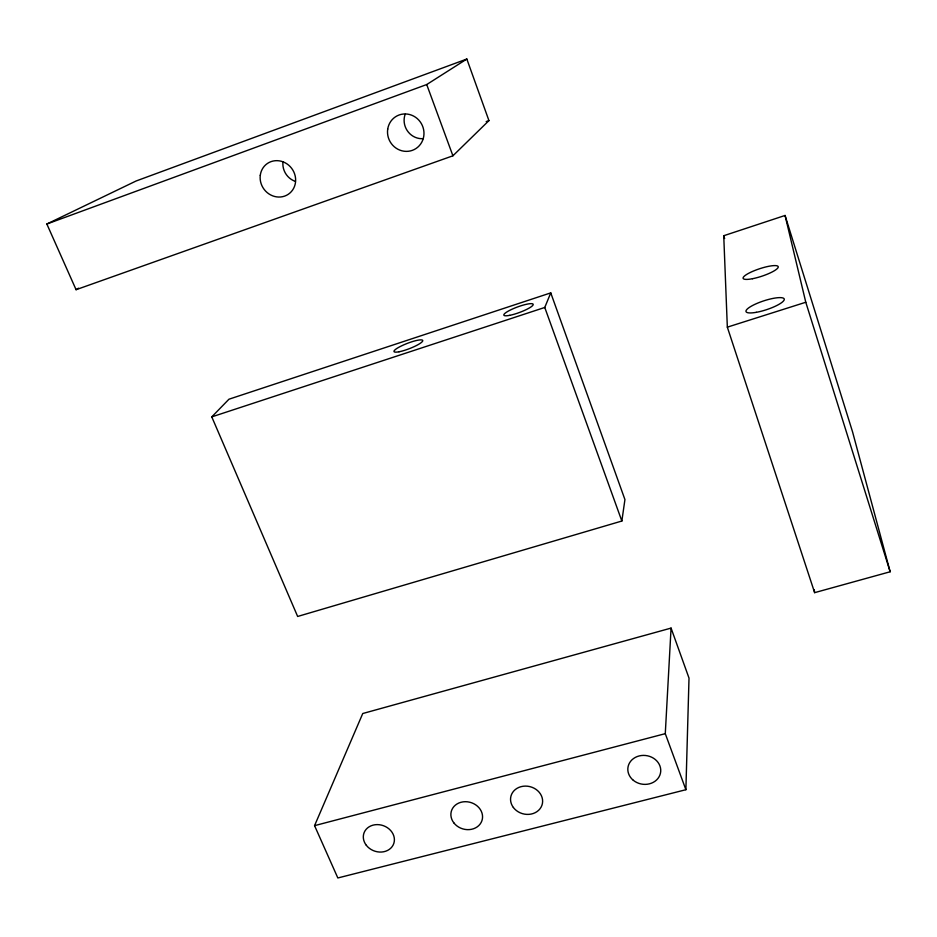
<?xml version="1.0" encoding="UTF-8"?>
<svg xmlns="http://www.w3.org/2000/svg" width="937" height="937" viewBox="0 0 937 937"><rect width="100%" height="100%" fill="white"/><g stroke="black" fill="none" stroke-linecap="round" stroke-linejoin="round"><path stroke-width="1.41" d="M685.884 789.715L689.011 678.107L671.068 628.095L362.748 713.525L314.563 825.649L337.835 877.969L685.884 789.715L665.282 733.659L671.068 628.095M621.852 521.031L624.932 499.573L550.757 292.883L228.968 399.209L211.774 416.883L297.65 616.464L621.852 521.031L544.76 307.465L550.757 292.883M452.911 155.8L488.938 120.615L466.837 59.031L136.076 181.005L46.85 224.025L76.073 289.697L452.911 155.8L426.722 84.541L466.837 59.031M76.073 289.697L78.556 288.186M46.85 224.025L426.722 84.541M486.186 121.599L488.938 120.615M723.739 235.726L785.065 215.463L852.565 431.887L890.15 571.769L814.64 592.652L727.335 327.154L723.739 235.726L724.641 238.502M211.774 416.883L544.76 307.465M727.335 327.154L805.785 302.253L785.065 215.463M314.563 825.649L665.282 733.659M805.785 302.253L890.15 571.769M814.206 589.76L814.64 592.652M423.243 138.664A17.932 17.182 64.7 0 1 405.147 114.279M295.389 181.403A17.674 16.515 56.5 0 1 282.997 161.738M756.276 312.326A20.122 4.626 -18.2 0 0 784.257 299.114A20.122 4.626 -18.2 0 0 754.8 304.384A20.122 4.626 -18.2 0 0 756.276 312.326M752.505 278.711A18.494 3.9 -18.4 0 0 778.237 266.764A18.494 3.9 -18.4 0 0 751.251 272.011A18.494 3.9 -18.4 0 0 752.505 278.711M453.801 822.815A16.011 13.786 16.5 0 0 481.114 822.534A16.011 13.786 16.5 0 0 465.244 801.697A16.011 13.786 16.5 0 0 453.801 822.815M366.344 845.326A15.8 13.446 19.7 0 0 393.107 845.092A15.8 13.446 19.7 0 0 377.119 824.607A15.8 13.446 19.7 0 0 366.344 845.326M513.371 807.483A16.163 14.02 14.1 0 0 541.082 807.167A16.163 14.02 14.1 0 0 525.282 786.096A16.163 14.02 14.1 0 0 513.371 807.483M633.33 780.31A16.515 14.442 8.9 0 0 660.409 773.412A16.515 14.442 8.9 0 0 639.128 755.948A16.515 14.442 8.9 0 0 633.33 780.31M387.719 129.095A18.904 18.061 62.4 0 0 412.327 150.365A18.904 18.061 62.4 0 0 417.199 118.542A18.904 18.061 62.4 0 0 387.719 129.095M260.275 175.324A18.611 17.323 55 0 0 284.731 196.079A18.611 17.323 55 0 0 288.655 165.158A18.611 17.323 55 0 0 260.275 175.324M509.787 315.324A15.648 2.928 -20.3 0 0 533.118 304.876A15.648 2.928 -20.3 0 0 512.609 308.964A15.648 2.928 -20.3 0 0 509.787 315.324M399.021 351.785A15.39 2.834 -21.1 0 0 422.517 341.326A15.39 2.834 -21.1 0 0 403.519 344.957A15.39 2.834 -21.1 0 0 399.021 351.785"/></g></svg>
